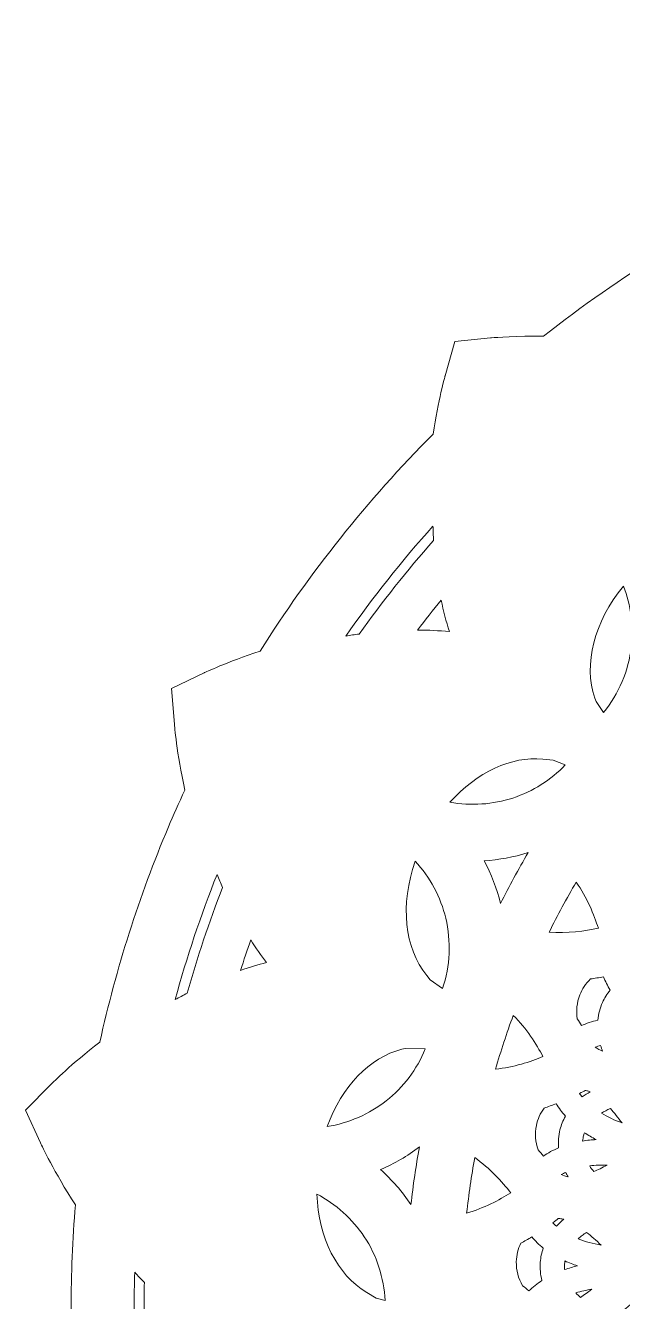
# Model space of a CAD drawing. Header units: millimetres. Extents: x 37 to 1687, y -819 to -120.
# Drawn here: x 832.9 to 906.6, y -660.2 to -502.6 of the extents above; entities that cross this region are included whole.
import ezdxf

# ---------------------------------------------------------------- set-up
doc = ezdxf.new("R2010")
doc.units = ezdxf.units.MM
doc.header["$MEASUREMENT"] = 0
doc.layers.add('Layer 1', color=7, linetype='Continuous')

msp = doc.modelspace()

# ---------------------------------------------------------------- linework, layer by layer
at = {"layer": 'Layer 1', "lineweight": 0}
for points, knots in [([(1147.78, -681.49), (1147.62, -681.14), (1146.16, -677.98), (1143.47, -673.84), (1143.82, -669.6), (1144, -665.3), (1144, -661.04), (1144, -654.55), (1143.59, -648.01), (1142.78, -641.61), (1145.2, -637.79), (1146.55, -634.88), (1146.7, -634.56), (1146.7, -634.56), (1148.55, -630.5), (1148.55, -630.5), (1148.55, -630.5), (1145.41, -627.32), (1145.41, -627.32), (1145.15, -627.05), (1142.72, -624.62), (1138.9, -621.72), (1137.08, -614.89), (1134.76, -608.11), (1131.99, -601.58), (1130.51, -598.07), (1128.83, -594.5), (1127.02, -590.99), (1127.88, -586.87), (1128.13, -583.91), (1128.15, -583.58), (1128.15, -583.58), (1128.49, -579.15), (1128.49, -579.15), (1128.49, -579.15), (1124.47, -577.23), (1124.47, -577.23), (1124.35, -577.18), (1121.46, -575.81), (1117.07, -574.39), (1111.82, -566.79), (1105.83, -559.6), (1099.26, -553.03), (1097.71, -551.48), (1096.09, -549.93), (1094.45, -548.42), (1093.83, -544.55), (1093.11, -542.04), (1093.08, -541.93), (1093.08, -541.93), (1091.87, -537.69), (1091.87, -537.69), (1091.87, -537.69), (1087.46, -537.25), (1087.46, -537.25), (1087.09, -537.21), (1085.08, -537.04), (1082.12, -537.04), (1081.59, -537.04), (1081.04, -537.04), (1080.49, -537.05), (1071.24, -530.38), (1061.22, -524.74), (1050.71, -520.3), (1050.11, -520.04), (1049.47, -519.78), (1048.79, -519.5), (1047.09, -516.55), (1045.77, -514.74), (1045.72, -514.67), (1045.72, -514.67), (1043.13, -511.11), (1043.13, -511.11), (1043.13, -511.11), (1038.86, -512.19), (1038.86, -512.19), (1038.77, -512.21), (1036.44, -512.8), (1033.02, -514.07), (1021.07, -510.68), (1008.65, -508.76), (996.11, -508.37), (993.7, -506.37), (991.98, -505.2), (991.79, -505.07), (991.79, -505.07), (988.15, -502.61), (988.15, -502.61), (988.15, -502.61), (984.51, -505.07), (984.51, -505.07), (984.3, -505.21), (982.38, -506.52), (979.77, -508.72), (967.3, -509.64), (955, -512.09), (943.2, -516), (940.16, -514.89), (938.04, -514.34), (937.81, -514.28), (937.81, -514.28), (933.54, -513.21), (933.54, -513.21), (933.54, -513.21), (930.95, -516.77), (930.95, -516.77), (930.79, -516.99), (929.35, -519), (927.56, -522.16), (916.62, -527.18), (906.27, -533.52), (896.8, -540.99), (896.37, -540.98), (895.99, -540.98), (895.63, -540.98), (892.49, -540.98), (890.37, -541.18), (890.28, -541.19), (890.28, -541.19), (885.88, -541.63), (885.88, -541.63), (885.88, -541.63), (884.67, -545.87), (884.67, -545.87), (884.63, -545.99), (883.83, -548.83), (883.19, -553.08), (875.08, -561.2), (867.9, -570.21), (861.83, -579.86), (857.69, -581.23), (855.04, -582.49), (854.93, -582.54), (854.93, -582.54), (850.91, -584.46), (850.91, -584.46), (850.91, -584.46), (851.25, -588.88), (851.25, -588.88), (851.26, -589.03), (851.52, -592.38), (852.54, -597.02), (851.78, -598.65), (851.12, -600.14), (850.51, -601.58), (846.88, -610.15), (844.04, -619.08), (842.05, -628.13), (838.49, -630.88), (836.25, -633.11), (836.01, -633.36), (836.01, -633.36), (832.87, -636.54), (832.87, -636.54), (832.87, -636.54), (834.72, -640.6), (834.72, -640.6), (834.88, -640.95), (836.36, -644.12), (839.03, -648.25), (838.68, -652.48), (838.5, -656.79), (838.5, -661.04), (838.5, -667.54), (838.91, -674.08), (839.72, -680.48), (837.29, -684.31), (835.95, -687.2), (835.8, -687.53), (835.8, -687.53), (833.95, -691.58), (833.95, -691.58), (833.95, -691.58), (837.08, -694.76), (837.08, -694.76), (837.35, -695.03), (839.76, -697.44), (843.6, -700.36), (845.42, -707.2), (847.74, -713.97), (850.51, -720.5), (851.99, -724.02), (853.67, -727.58), (855.48, -731.1), (854.59, -735.4), (854.36, -738.38), (854.35, -738.51), (854.35, -738.51), (854.01, -742.94), (854.01, -742.94), (854.01, -742.94), (858.03, -744.85), (858.03, -744.85), (858.15, -744.91), (861.02, -746.27), (865.43, -747.69), (870.68, -755.3), (876.67, -762.48), (883.24, -769.05), (884.78, -770.6), (886.4, -772.15), (888.05, -773.66), (888.65, -777.4), (889.34, -779.88), (889.42, -780.15), (889.42, -780.15), (890.63, -784.4), (890.63, -784.4), (890.63, -784.4), (895.03, -784.83), (895.03, -784.83), (895.25, -784.86), (897.29, -785.05), (900.38, -785.05), (900.91, -785.05), (901.46, -785.04), (902.01, -785.03), (911.26, -791.7), (921.28, -797.34), (931.79, -801.79), (932.38, -802.04), (933.02, -802.3), (933.71, -802.58), (935.35, -805.42), (936.64, -807.22), (936.78, -807.42), (936.78, -807.42), (939.37, -810.98), (939.37, -810.98), (939.37, -810.98), (943.64, -809.9), (943.64, -809.9), (943.74, -809.87), (946.08, -809.28), (949.48, -808.02), (961.43, -811.41), (973.85, -813.33), (986.39, -813.72), (988.79, -815.72), (990.52, -816.89), (990.71, -817.02), (990.71, -817.02), (994.35, -819.47), (994.35, -819.47), (994.35, -819.47), (997.99, -817.02), (997.99, -817.02), (998.21, -816.87), (1000.13, -815.56), (1002.74, -813.37), (1015.2, -812.45), (1027.5, -810), (1039.3, -806.08), (1042.44, -807.23), (1044.6, -807.78), (1044.69, -807.8), (1044.69, -807.8), (1048.96, -808.88), (1048.96, -808.88), (1048.96, -808.88), (1051.55, -805.32), (1051.55, -805.32), (1051.61, -805.23), (1053.11, -803.17), (1054.94, -799.92), (1065.89, -794.9), (1076.23, -788.57), (1085.71, -781.1), (1086.12, -781.1), (1086.51, -781.11), (1086.87, -781.11), (1090.03, -781.11), (1092.13, -780.9), (1092.22, -780.89), (1092.22, -780.89), (1096.62, -780.46), (1096.62, -780.46), (1096.62, -780.46), (1097.83, -776.21), (1097.83, -776.21), (1097.87, -776.09), (1098.67, -773.25), (1099.31, -769.01), (1107.42, -760.89), (1114.6, -751.88), (1120.67, -742.22), (1124.66, -740.9), (1127.28, -739.68), (1127.57, -739.54), (1127.57, -739.54), (1131.59, -737.63), (1131.59, -737.63), (1131.59, -737.63), (1131.26, -733.2), (1131.26, -733.2), (1131.24, -733.06), (1130.97, -729.66), (1129.96, -725.07), (1130.72, -723.44), (1131.38, -721.94), (1131.99, -720.5), (1135.62, -711.93), (1138.46, -703), (1140.45, -693.96), (1144.03, -691.2), (1146.25, -688.97), (1146.49, -688.72), (1146.49, -688.72), (1149.63, -685.55), (1149.63, -685.55), (1149.63, -685.55), (1147.78, -681.49), (1147.78, -681.49)], [0, 0, 0, 0, 1, 1, 1, 2, 2, 2, 3, 3, 3, 4, 4, 4, 5, 5, 5, 6, 6, 6, 7, 7, 7, 8, 8, 8, 9, 9, 9, 10, 10, 10, 11, 11, 11, 12, 12, 12, 13, 13, 13, 14, 14, 14, 15, 15, 15, 16, 16, 16, 17, 17, 17, 18, 18, 18, 19, 19, 19, 20, 20, 20, 21, 21, 21, 22, 22, 22, 23, 23, 23, 24, 24, 24, 25, 25, 25, 26, 26, 26, 27, 27, 27, 28, 28, 28, 29, 29, 29, 30, 30, 30, 31, 31, 31, 32, 32, 32, 33, 33, 33, 34, 34, 34, 35, 35, 35, 36, 36, 36, 37, 37, 37, 38, 38, 38, 39, 39, 39, 40, 40, 40, 41, 41, 41, 42, 42, 42, 43, 43, 43, 44, 44, 44, 45, 45, 45, 46, 46, 46, 47, 47, 47, 48, 48, 48, 49, 49, 49, 50, 50, 50, 51, 51, 51, 52, 52, 52, 53, 53, 53, 54, 54, 54, 55, 55, 55, 56, 56, 56, 57, 57, 57, 58, 58, 58, 59, 59, 59, 60, 60, 60, 61, 61, 61, 62, 62, 62, 63, 63, 63, 64, 64, 64, 65, 65, 65, 66, 66, 66, 67, 67, 67, 68, 68, 68, 69, 69, 69, 70, 70, 70, 71, 71, 71, 72, 72, 72, 73, 73, 73, 74, 74, 74, 75, 75, 75, 76, 76, 76, 77, 77, 77, 78, 78, 78, 79, 79, 79, 80, 80, 80, 81, 81, 81, 82, 82, 82, 83, 83, 83, 84, 84, 84, 85, 85, 85, 86, 86, 86, 87, 87, 87, 88, 88, 88, 89, 89, 89, 90, 90, 90, 91, 91, 91, 92, 92, 92, 93, 93, 93, 94, 94, 94, 95, 95, 95, 96, 96, 96, 97, 97, 97, 98, 98, 98, 99, 99, 99, 100, 100, 100, 101, 101, 101, 102, 102, 102, 103, 103, 103, 104, 104, 104, 104]), ([(883.17, -564.43), (883.18, -565.02), (883.21, -565.61), (883.24, -566.19), (879.97, -569.91), (876.88, -573.8), (874.07, -577.75), (873.51, -577.82), (872.96, -577.91), (872.4, -578), (875.7, -573.29), (879.32, -568.73), (883.17, -564.43)], [0, 0, 0, 0, 1, 1, 1, 2, 2, 2, 3, 3, 3, 4, 4, 4, 4]), ([(906.69, -571.84), (907.6, -574.21), (907.94, -576.84), (907.65, -579.33), (907.32, -582.27), (906.11, -585.13), (904.24, -587.44), (904.24, -587.44), (903.3, -586.08), (903.3, -586.08), (903.3, -586.08), (903.16, -585.66), (903.16, -585.66), (901.71, -581.49), (903.06, -576.26), (906.69, -571.84)], [0, 0, 0, 0, 1, 1, 1, 2, 2, 2, 3, 3, 3, 4, 4, 4, 5, 5, 5, 5]), ([(885.2, -577.45), (883.92, -577.33), (882.61, -577.27), (881.27, -577.26), (882.21, -576.02), (883.19, -574.79), (884.18, -573.57), (884.46, -574.91), (884.8, -576.21), (885.2, -577.45)], [0, 0, 0, 0, 1, 1, 1, 2, 2, 2, 3, 3, 3, 3]), ([(896.75, -593.2), (896.75, -593.2), (898.02, -593.33), (898.02, -593.33), (898.02, -593.33), (899.51, -593.91), (899.51, -593.91), (897.74, -595.78), (895.51, -597.19), (893.04, -598), (890.57, -598.81), (887.84, -598.99), (885.26, -598.52), (888.59, -594.8), (892.84, -592.82), (896.75, -593.2)], [0, 0, 0, 0, 1, 1, 1, 2, 2, 2, 3, 3, 3, 4, 4, 4, 5, 5, 5, 5]), ([(891.51, -611.02), (891.05, -609.17), (890.37, -607.41), (889.48, -605.75), (891.32, -605.64), (893.15, -605.3), (894.92, -604.75), (893.72, -606.8), (892.57, -608.9), (891.51, -611.02)], [0, 0, 0, 0, 1, 1, 1, 2, 2, 2, 3, 3, 3, 3]), ([(882.41, -619.93), (879.63, -616.53), (879.11, -611.17), (880.97, -605.81), (882.8, -607.78), (884.13, -610.25), (884.75, -612.85), (885.43, -615.69), (885.29, -618.75), (884.35, -621.53), (884.35, -621.53), (882.82, -620.44), (882.82, -620.44), (882.82, -620.44), (882.41, -619.93), (882.41, -619.93)], [0, 0, 0, 0, 1, 1, 1, 2, 2, 2, 3, 3, 3, 4, 4, 4, 5, 5, 5, 5]), ([(851.35, -622.89), (852.77, -617.67), (854.5, -612.49), (856.51, -607.45), (856.73, -607.99), (856.96, -608.52), (857.19, -609.05), (855.54, -613.31), (854.07, -617.7), (852.83, -622.1), (852.34, -622.36), (851.84, -622.62), (851.35, -622.89)], [0, 0, 0, 0, 1, 1, 1, 2, 2, 2, 3, 3, 3, 4, 4, 4, 4]), ([(903.59, -614.08), (901.95, -614.43), (899.75, -614.74), (897.51, -614.57), (898.55, -612.48), (899.67, -610.41), (900.85, -608.39), (902.19, -610.29), (903.06, -612.42), (903.59, -614.08)], [0, 0, 0, 0, 1, 1, 1, 2, 2, 2, 3, 3, 3, 3]), ([(860.67, -615.53), (861.29, -616.5), (861.94, -617.44), (862.62, -618.32), (861.56, -618.59), (860.49, -618.91), (859.42, -619.28), (859.81, -618.03), (860.23, -616.77), (860.67, -615.53)], [0, 0, 0, 0, 1, 1, 1, 2, 2, 2, 3, 3, 3, 3]), ([(904.09, -623.26), (903.79, -623.94), (903.6, -624.67), (903.52, -625.43), (902.8, -625.6), (902.12, -625.83), (901.49, -626.11), (901.33, -625.83), (901.16, -625.54), (900.99, -625.27), (900.82, -624.28), (900.93, -623.27), (901.3, -622.32), (901.59, -621.58), (902.04, -620.9), (902.61, -620.35), (903.14, -620.28), (903.69, -620.18), (904.23, -620.08), (904.44, -620.63), (904.71, -621.18), (905.05, -621.73), (904.66, -622.2), (904.34, -622.72), (904.09, -623.26)], [0, 0, 0, 0, 1, 1, 1, 2, 2, 2, 3, 3, 3, 4, 4, 4, 5, 5, 5, 6, 6, 6, 7, 7, 7, 8, 8, 8, 8]), ([(890.9, -631.47), (891.55, -629.25), (892.28, -627.02), (893.08, -624.84), (894.73, -626.47), (895.94, -628.41), (896.75, -629.94), (895.21, -630.57), (893.12, -631.26), (890.9, -631.47)], [0, 0, 0, 0, 1, 1, 1, 2, 2, 2, 3, 3, 3, 3]), ([(903.19, -628.77), (903.41, -628.69), (903.63, -628.63), (903.86, -628.57), (903.94, -628.8), (904.02, -629.03), (904.11, -629.26), (903.79, -629.13), (903.48, -628.96), (903.19, -628.77)], [0, 0, 0, 0, 1, 1, 1, 2, 2, 2, 3, 3, 3, 3]), ([(879.33, -629.03), (879.33, -629.03), (879.73, -628.92), (879.73, -628.92), (879.73, -628.92), (882.22, -628.99), (882.22, -628.99), (881.19, -631.49), (879.5, -633.74), (877.4, -635.39), (875.31, -637.03), (872.75, -638.15), (870.11, -638.57), (871.92, -633.6), (875.32, -630.05), (879.33, -629.03)], [0, 0, 0, 0, 1, 1, 1, 2, 2, 2, 3, 3, 3, 4, 4, 4, 5, 5, 5, 5]), ([(901.61, -634.92), (901.48, -634.78), (901.37, -634.63), (901.26, -634.48), (901.56, -634.32), (901.8, -634.2), (901.95, -634.11), (902.02, -634.12), (902.09, -634.13), (902.15, -634.15), (902.28, -634.17), (902.42, -634.22), (902.57, -634.28), (902.23, -634.48), (901.91, -634.69), (901.61, -634.92)], [0, 0, 0, 0, 1, 1, 1, 2, 2, 2, 3, 3, 3, 4, 4, 4, 5, 5, 5, 5]), ([(898.85, -638.96), (898.67, -639.69), (898.61, -640.44), (898.67, -641.2), (897.99, -641.49), (897.37, -641.83), (896.82, -642.21), (896.59, -641.94), (896.38, -641.69), (896.16, -641.45), (895.81, -640.49), (895.74, -639.46), (895.94, -638.45), (896.09, -637.67), (896.42, -636.93), (896.88, -636.29), (897.38, -636.12), (897.89, -635.94), (898.4, -635.75), (898.71, -636.28), (899.09, -636.79), (899.52, -637.29), (899.23, -637.82), (899, -638.38), (898.85, -638.96)], [0, 0, 0, 0, 1, 1, 1, 2, 2, 2, 3, 3, 3, 4, 4, 4, 5, 5, 5, 6, 6, 6, 7, 7, 7, 8, 8, 8, 8]), ([(903.96, -636.91), (904.3, -636.7), (904.67, -636.52), (905.07, -636.36), (905.54, -636.88), (906.03, -637.47), (906.52, -638.13), (905.61, -637.81), (904.74, -637.4), (903.96, -636.91)], [0, 0, 0, 0, 1, 1, 1, 2, 2, 2, 3, 3, 3, 3]), ([(903.3, -640.18), (902.75, -640.21), (902.2, -640.27), (901.65, -640.36), (901.67, -640.13), (901.71, -639.91), (901.76, -639.7), (901.79, -639.57), (901.83, -639.45), (901.87, -639.33), (902.33, -639.64), (902.81, -639.92), (903.3, -640.18)], [0, 0, 0, 0, 1, 1, 1, 2, 2, 2, 3, 3, 3, 4, 4, 4, 4]), ([(880.45, -648.21), (879.38, -646.61), (878.12, -645.16), (876.71, -643.89), (878.4, -643.16), (880.01, -642.21), (881.49, -641.08), (881.07, -643.43), (880.72, -645.82), (880.45, -648.21)], [0, 0, 0, 0, 1, 1, 1, 2, 2, 2, 3, 3, 3, 3]), ([(892.77, -646.75), (891.38, -647.63), (889.46, -648.65), (887.33, -649.26), (887.59, -646.97), (887.92, -644.67), (888.32, -642.4), (890.2, -643.72), (891.72, -645.4), (892.77, -646.75)], [0, 0, 0, 0, 1, 1, 1, 2, 2, 2, 3, 3, 3, 3]), ([(899.01, -644.5), (899.18, -644.41), (899.37, -644.32), (899.56, -644.23), (899.65, -644.42), (899.75, -644.6), (899.86, -644.78), (899.57, -644.72), (899.28, -644.62), (899.01, -644.5)], [0, 0, 0, 0, 1, 1, 1, 2, 2, 2, 3, 3, 3, 3]), ([(903.03, -644.14), (902.84, -643.91), (902.67, -643.67), (902.52, -643.43), (903.22, -643.34), (903.94, -643.31), (904.66, -643.34), (904.09, -643.65), (903.54, -643.92), (903.03, -644.14)], [0, 0, 0, 0, 1, 1, 1, 2, 2, 2, 3, 3, 3, 3]), ([(874.69, -652.18), (876.22, -654.49), (877.12, -657.27), (877.27, -660.05), (877.27, -660.05), (876.17, -659.75), (876.17, -659.75), (876.17, -659.75), (874.99, -659.05), (874.99, -659.05), (871.33, -656.86), (869.05, -652.36), (868.83, -646.9), (871.18, -648.14), (873.24, -649.99), (874.69, -652.18)], [0, 0, 0, 0, 1, 1, 1, 2, 2, 2, 3, 3, 3, 4, 4, 4, 5, 5, 5, 5]), ([(898.43, -650.88), (898.26, -650.74), (898.11, -650.6), (897.97, -650.46), (898.26, -650.24), (898.48, -650.06), (898.63, -649.94), (898.7, -649.94), (898.77, -649.94), (898.83, -649.94), (898.98, -649.95), (899.14, -649.97), (899.33, -650.02), (899, -650.29), (898.7, -650.58), (898.43, -650.88)], [0, 0, 0, 0, 1, 1, 1, 2, 2, 2, 3, 3, 3, 4, 4, 4, 5, 5, 5, 5]), ([(896.63, -657.58), (896.03, -657.97), (895.49, -658.4), (895.01, -658.87), (894.75, -658.64), (894.49, -658.43), (894.23, -658.22), (893.7, -657.33), (893.44, -656.31), (893.46, -655.26), (893.48, -654.47), (893.67, -653.68), (894.01, -652.97), (894.46, -652.73), (894.92, -652.47), (895.37, -652.2), (895.78, -652.69), (896.25, -653.15), (896.79, -653.57), (896.59, -654.14), (896.46, -654.73), (896.42, -655.33), (896.36, -656.08), (896.43, -656.84), (896.63, -657.58)], [0, 0, 0, 0, 1, 1, 1, 2, 2, 2, 3, 3, 3, 4, 4, 4, 5, 5, 5, 6, 6, 6, 7, 7, 7, 8, 8, 8, 8]), ([(901.08, -652.43), (901.4, -652.15), (901.75, -651.89), (902.14, -651.65), (902.71, -652.1), (903.32, -652.62), (903.93, -653.21), (902.94, -653.05), (901.97, -652.79), (901.08, -652.43)], [0, 0, 0, 0, 1, 1, 1, 2, 2, 2, 3, 3, 3, 3]), ([(901.02, -655.77), (900.48, -655.9), (899.94, -656.05), (899.42, -656.23), (899.4, -656), (899.39, -655.77), (899.41, -655.55), (899.42, -655.42), (899.44, -655.3), (899.46, -655.17), (899.96, -655.4), (900.48, -655.6), (901.02, -655.77)], [0, 0, 0, 0, 1, 1, 1, 2, 2, 2, 3, 3, 3, 4, 4, 4, 4]), ([(846.71, -672.36), (846.43, -668.6), (846.28, -664.8), (846.28, -661.04), (846.28, -659.57), (846.3, -658.06), (846.35, -656.56), (846.74, -656.99), (847.14, -657.41), (847.54, -657.82), (847.51, -658.9), (847.5, -659.99), (847.5, -661.04), (847.5, -664.39), (847.62, -667.77), (847.85, -671.11), (847.47, -671.51), (847.09, -671.93), (846.71, -672.36)], [0, 0, 0, 0, 1, 1, 1, 2, 2, 2, 3, 3, 3, 4, 4, 4, 5, 5, 5, 6, 6, 6, 6]), ([(902.77, -658.67), (902.29, -659.04), (901.83, -659.38), (901.38, -659.66), (901.18, -659.48), (900.99, -659.3), (900.82, -659.11), (901.45, -658.91), (902.1, -658.76), (902.77, -658.67)], [0, 0, 0, 0, 1, 1, 1, 2, 2, 2, 3, 3, 3, 3]), ([(908.91, -659.24), (910.5, -659.83), (911.68, -660.72), (912.24, -661.75), (912.13, -661.78), (912.02, -661.81), (911.91, -661.84), (910.59, -661.63), (909.23, -661.59), (907.86, -661.73), (907.37, -661.78), (906.86, -661.85), (906.35, -661.96), (906.22, -661.93), (906.1, -661.91), (905.97, -661.88), (907.13, -660.95), (908.16, -659.98), (908.91, -659.24)], [0, 0, 0, 0, 1, 1, 1, 2, 2, 2, 3, 3, 3, 4, 4, 4, 5, 5, 5, 6, 6, 6, 6])]:
    msp.add_open_spline(points, degree=3, knots=knots, dxfattribs=at)

doc.saveas('drawing.dxf')
